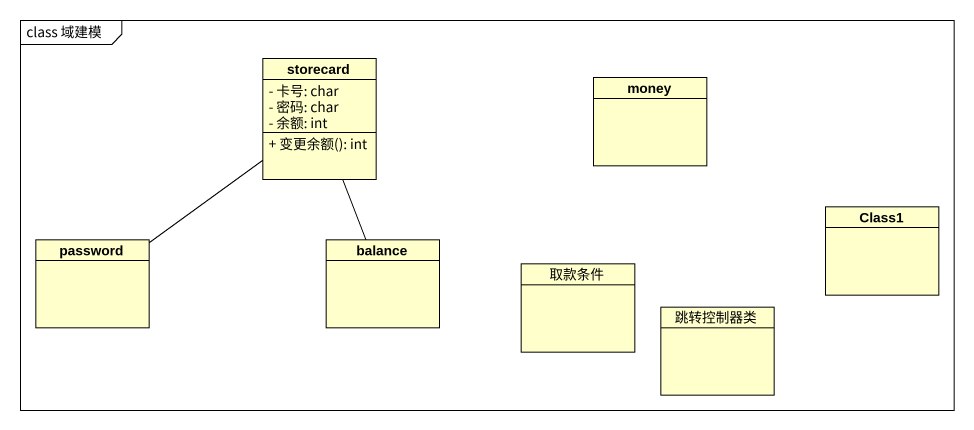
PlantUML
@startuml
mainframe class 域建模
hide circle
hide empty members
skinparam classAttributeIconSize 0
class storecard {
  - 卡号: char
  - 密码: char
  - 余额: int
  + 变更余额(): int
}
class money
class Class1
class password
class balance
class 取款条件
class 跳转控制器类
storecard -- balance
password -up- storecard
@enduml
